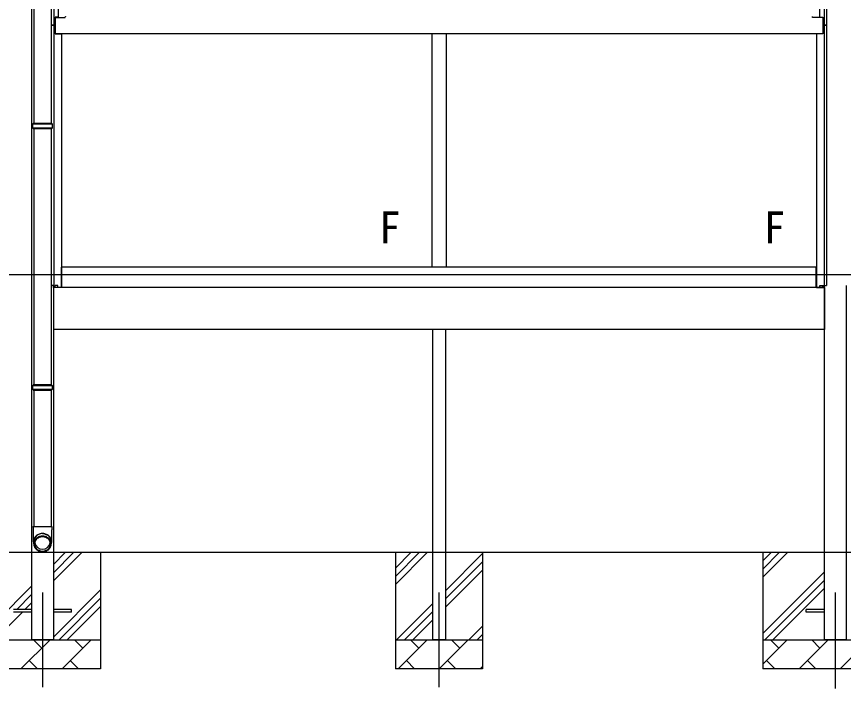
# Model space of a CAD drawing. Units: millimetres, scale not verified. Extents: x -8750 to 8750, y -13000 to 12944.
# Drawn here: x -2866 to -18, y -9117 to -6805 of the extents above; entities that cross this region are included whole.
import ezdxf
from ezdxf.enums import TextEntityAlignment as Align

# ---------------------------------------------------------------- set-up
doc = ezdxf.new("R2010")
doc.units = ezdxf.units.MM
doc.header["$LTSCALE"] = 70
for name, color, linetype in [('0-2_USER1', 3, 'Continuous'), ('0-3_YKK_12', 2, 'Continuous'), ('0-4_YKK_A1', 4, 'Continuous')]:
    doc.layers.add(name, color=color, linetype=linetype)
doc.styles.add('ＭＳ ゴシック', font='')
doc.styles.get('ＭＳ ゴシック').set_extended_font_data('MS Gothic')

msp = doc.modelspace()

# ---------------------------------------------------------------- linework, layer by layer
at = {"layer": '0-3_YKK_12'}
for p, q in [((-2776.15, -8786.92), (-2776.15, -9112.08)), ((-1411.15, -8786.92), (-1411.15, -9112.08)), ((-46.15, -8786.92), (-46.15, -9117))]:
    msp.add_line(p, q, dxfattribs=at)
at = {"layer": '0-4_YKK_A1'}
for p, q in [((-2737.35, -5757.5), (-2737.35, -6834.5)), ((-84.95, -5757.5), (-84.95, -6834.5)), ((-76.15, -5757.5), (-76.15, -6834.5)), ((-2722.15, -5787.5), (-2722.15, -6806.9)), ((-100.15, -5787.5), (-100.15, -6806.9)), ((-2806, -6290.12), (-2806, -7172.12)), ((-2746.3, -6290.12), (-2746.3, -7172.12)), ((-2746.15, -6290.12), (-2746.15, -6834.5)), ((-2732.65, -6806.9), (-2732.65, -6864.5)), ((-2732.65, -6807.5), (-2697.65, -6807.5)), ((-2697.65, -6807.5), (-2697.65, -6806)), ((-124.65, -6807.5), (-124.65, -6806)), ((-89.65, -6807.5), (-124.65, -6807.5)), ((-89.65, -6806.9), (-89.65, -6864.5)), ((-2733.18, -6834.5), (-2746.15, -6834.5)), ((-2746.15, -6834.5), (-2733.15, -6834.5)), ((-2746.15, -6834.5), (-2746.15, -7172.12)), ((-2737.35, -6834.5), (-2737.35, -7730.5)), ((-2733.15, -6834.5), (-2733.15, -6864.5)), ((-2733.15, -6844.5), (-2732.65, -6844.5)), ((-89.15, -6844.5), (-89.65, -6844.5)), ((-76.15, -6834.5), (-89.15, -6834.5)), ((-89.15, -6834.5), (-89.15, -6864.5)), ((-89.12, -6834.5), (-76.15, -6834.5)), ((-84.95, -6834.5), (-84.95, -7730.5)), ((-76.15, -6834.5), (-76.15, -7730.5)), ((-2733.15, -6864.5), (-2711.15, -6864.5)), ((-89.65, -6864.5), (-2732.65, -6864.5)), ((-2711.15, -6864.5), (-2711.15, -7736.5)), ((-1436.15, -6864.5), (-1436.15, -7666.5)), ((-1386.15, -6864.5), (-1386.15, -7666.5)), ((-111.15, -6864.5), (-111.15, -7736.5)), ((-89.15, -6864.5), (-111.15, -6864.5)), ((-2809.15, -7174.12), (-2808.15, -7172.12)), ((-2809.15, -7188.12), (-2809.15, -7174.12)), ((-2809.15, -7174.12), (-2743.15, -7174.12)), ((-2744.15, -7172.12), (-2808.15, -7172.12)), ((-2744.15, -7172.12), (-2743.15, -7174.12)), ((-2743.15, -7174.12), (-2743.15, -7188.12)), ((-2808.15, -7190.12), (-2809.15, -7188.12)), ((-2743.15, -7188.12), (-2809.15, -7188.12)), ((-2808.15, -7190.12), (-2744.15, -7190.12)), ((-2806, -7190.12), (-2806, -8072.12)), ((-2746.3, -7190.12), (-2746.3, -8072.12)), ((-2746.15, -7190.12), (-2746.15, -7730.5)), ((-2743.15, -7188.12), (-2744.15, -7190.12)), ((-111.65, -7666.5), (-2710.65, -7666.5)), ((-2710.65, -7736.5), (-2710.65, -7666.5)), ((-1386.15, -7666.5), (-1436.15, -7666.5)), ((-111.65, -7736.5), (-111.65, -7666.5)), ((-7574.9, -7692), (7561.34, -7692)), ((-2734.45, -7730.5), (-2746.15, -7730.5)), ((-2738.65, -7736.5), (-2738.65, -7881.5)), ((-83.65, -7736.5), (-2738.65, -7736.5)), ((-2738.15, -7736.5), (-2738.15, -7730.5)), ((-2711.15, -7736.5), (-2738.15, -7736.5)), ((-2734.45, -7736.5), (-2734.45, -7730.5)), ((-2733.15, -7736.5), (-2733.15, -7730.5)), ((-2723.15, -7730.5), (-2733.15, -7730.5)), ((-2723.15, -7736.5), (-2723.15, -7730.5)), ((-111.65, -7736.5), (-2710.65, -7736.5)), ((-111.15, -7736.5), (-84.15, -7736.5)), ((-99.15, -7736.5), (-99.15, -7730.5)), ((-99.15, -7730.5), (-89.15, -7730.5)), ((-89.15, -7736.5), (-89.15, -7730.5)), ((-87.85, -7736.5), (-87.85, -7730.5)), ((-87.85, -7730.5), (-76.15, -7730.5)), ((-84.15, -7736.5), (-84.15, -7730.5)), ((-83.65, -7736.5), (-83.65, -7881.5)), ((-83.65, -7881.5), (-2738.65, -7881.5)), ((-1433.65, -7881.5), (-1433.65, -8649.5)), ((-1388.65, -7881.5), (-1388.65, -8649.5)), ((-2809.15, -8074.12), (-2808.15, -8072.12)), ((-2809.15, -8088.12), (-2809.15, -8074.12)), ((-2809.15, -8074.12), (-2743.15, -8074.12)), ((-2744.15, -8072.12), (-2808.15, -8072.12)), ((-2744.15, -8072.12), (-2743.15, -8074.12)), ((-2743.15, -8074.12), (-2743.15, -8088.12)), ((-2808.15, -8090.12), (-2809.15, -8088.12)), ((-2743.15, -8088.12), (-2809.15, -8088.12)), ((-2808.15, -8090.12), (-2744.15, -8090.12)), ((-2806, -8090.12), (-2806, -8559.5)), ((-2746.3, -8090.12), (-2746.3, -8559.5)), ((-2743.15, -8088.12), (-2744.15, -8090.12)), ((-2807.85, -8559.5), (-2776.15, -8559.5)), ((-2776.15, -8559.5), (-2744.45, -8559.5)), ((-2805.05, -8619.74), (-2805.05, -8611.97)), ((-2747.25, -8611.97), (-2747.25, -8619.74)), ((7561.34, -8649.5), (-7093.99, -8649.5)), ((-2738.65, -8747.05), (-2641.1, -8649.5)), ((-2738.65, -8718.77), (-2669.38, -8649.5)), ((-2738.65, -8690.48), (-2697.67, -8649.5)), ((-2576.15, -8649.5), (-2576.15, -9049.5)), ((-1561.15, -8649.5), (-1561.15, -9049.5)), ((-1561.15, -8759.55), (-1451.1, -8649.5)), ((-1561.15, -8731.27), (-1479.38, -8649.5)), ((-1561.15, -8702.98), (-1507.67, -8649.5)), ((-1433.65, -8649.5), (-1433.65, -8949.5)), ((-1388.65, -8649.5), (-1388.65, -8949.5)), ((-1388.65, -8780.48), (-1261.15, -8652.98)), ((-1261.15, -8649.5), (-1261.15, -9049.5)), ((-296.15, -8649.5), (-296.15, -9049.5)), ((-296.15, -8734.55), (-211.1, -8649.5)), ((-296.15, -8706.27), (-239.38, -8649.5)), ((-296.15, -8677.98), (-267.67, -8649.5)), ((-1388.65, -8808.77), (-1261.15, -8681.27)), ((-1388.65, -8837.05), (-1261.15, -8709.55)), ((-296.15, -8927.98), (-83.65, -8715.48)), ((-2976.15, -8927.98), (-2813.65, -8765.48)), ((-289.38, -8949.5), (-83.65, -8743.77)), ((-2864.88, -8845), (-2813.65, -8793.77)), ((-2738.65, -8940.48), (-2576.15, -8777.98)), ((-261.1, -8949.5), (-83.65, -8772.05)), ((-2836.6, -8845), (-2813.65, -8822.05)), ((-2719.38, -8949.5), (-2576.15, -8806.27)), ((-1557.67, -8949.5), (-1433.65, -8825.48)), ((-2941.1, -8949.5), (-2845.6, -8854)), ((-2813.65, -8845), (-2876.15, -8845)), ((-2813.65, -8854), (-2876.15, -8854)), ((-2676.15, -8845), (-2738.65, -8845)), ((-2676.15, -8854), (-2738.65, -8854)), ((-2691.1, -8949.5), (-2576.15, -8834.55)), ((-2676.15, -8854), (-2676.15, -8845)), ((-1529.38, -8949.5), (-1433.65, -8853.77)), ((-146.15, -8854), (-146.15, -8845)), ((-83.65, -8845), (-146.15, -8845)), ((-83.65, -8854), (-146.15, -8854)), ((-1501.1, -8949.5), (-1433.65, -8882.05)), ((-1307.67, -8949.5), (-1261.15, -8902.98)), ((-1279.38, -8949.5), (-1261.15, -8931.27)), ((-2976.15, -8949.5), (-2576.15, -8949.5)), ((-2850.41, -9049.5), (-2750.41, -8949.5)), ((-2778.97, -8978.05), (-2807.52, -8949.5)), ((-2708.99, -9049.5), (-2608.99, -8949.5)), ((-2637.55, -8978.05), (-2666.1, -8949.5)), ((-1561.15, -8949.5), (-1261.15, -8949.5)), ((-1551.84, -9049.5), (-1451.84, -8949.5)), ((-1480.39, -8978.05), (-1508.94, -8949.5)), ((-1388.65, -8949.5), (-1433.65, -8949.5)), ((-1410.41, -9049.5), (-1310.41, -8949.5)), ((-1338.97, -8978.05), (-1367.52, -8949.5)), ((-296.15, -8949.5), (203.85, -8949.5)), ((-296.15, -9033.81), (-211.84, -8949.5)), ((-240.39, -8978.05), (-268.94, -8949.5)), ((-170.41, -9049.5), (-70.41, -8949.5)), ((-98.97, -8978.05), (-127.52, -8949.5)), ((-8.65, -8949.5), (-83.65, -8949.5)), ((-28.99, -9049.5), (71.01, -8949.5)), ((-2821.86, -9020.95), (-2793.31, -9049.5)), ((-2680.44, -9020.95), (-2651.89, -9049.5)), ((-1523.28, -9020.95), (-1494.73, -9049.5)), ((-1381.86, -9020.95), (-1353.31, -9049.5)), ((-283.28, -9020.95), (-254.73, -9049.5)), ((-141.86, -9020.95), (-113.31, -9049.5)), ((-2576.15, -9049.5), (-2976.15, -9049.5)), ((-1261.15, -9049.5), (-1561.15, -9049.5)), ((-1268.99, -9049.5), (-1261.15, -9041.66)), ((203.85, -9049.5), (-296.15, -9049.5))]:
    msp.add_line(p, q, dxfattribs=at)
for points in [[(-2813.65, -5746.5), (-2813.65, -8649.5), (-2813.65, -8949.5)], [(-2722.15, -6806.9), (-2733.18, -6806.9), (-2733.18, -6834.5)], [(-100.15, -6806.9), (-89.12, -6806.9), (-89.12, -6834.5)], [(-2738.65, -7730.5), (-2738.65, -8649.5), (-2738.65, -8949.5), (-2813.65, -8949.5)], [(-8.65, -7730.5), (-8.65, -8649.5), (-8.65, -8949.5), (-83.65, -8949.5), (-83.65, -8649.5), (-83.65, -7730.5)], [(-2804.92, -8621.19), (-2805.25, -8620.42), (-2805.7, -8619.08), (-2805.98, -8618), (-2806.22, -8616.95), (-2806.54, -8615.09), (-2806.8, -8612.72), (-2806.97, -8609.93), (-2807.05, -8607.29), (-2807.1, -8604.77), (-2807.15, -8602.18), (-2807.22, -8598.88), (-2807.29, -8594.36), (-2807.36, -8589.82), (-2807.4, -8586.74), (-2807.44, -8583.6), (-2807.48, -8580.48), (-2807.51, -8577.88), (-2807.54, -8575.67), (-2807.58, -8572.99), (-2807.64, -8569.48), (-2807.73, -8564.98), (-2807.85, -8559.5)], [(-2744.45, -8559.5), (-2744.58, -8565.2), (-2744.67, -8569.85), (-2744.73, -8573.44), (-2744.77, -8576.28), (-2744.81, -8579.53), (-2744.85, -8582.9), (-2744.89, -8586.28), (-2744.93, -8589.45), (-2745, -8593.92), (-2745.08, -8598.41), (-2745.14, -8601.85), (-2745.19, -8604.48), (-2745.24, -8607.03), (-2745.32, -8609.7), (-2745.48, -8612.51), (-2745.64, -8614.21), (-2745.84, -8615.64), (-2746.06, -8616.87), (-2746.31, -8617.94), (-2746.63, -8619.2), (-2747.19, -8620.75), (-2747.47, -8621.39)], [(-2805.04, -8620.29), (-2805.2, -8619.76), (-2805.9, -8616.68), (-2806.26, -8613.55), (-2806.26, -8610.4), (-2805.9, -8607.26), (-2805.2, -8604.18), (-2804.16, -8601.19), (-2802.79, -8598.33), (-2801.1, -8595.63), (-2799.13, -8593.12), (-2796.88, -8590.83), (-2794.4, -8588.79), (-2791.69, -8587.02), (-2788.81, -8585.54), (-2785.78, -8584.37), (-2782.63, -8583.53), (-2779.41, -8583.02), (-2776.15, -8582.85)], [(-2802.62, -8630.95), (-2803.73, -8628.07), (-2804.51, -8625.09), (-2804.95, -8622.04), (-2805.04, -8618.97), (-2804.78, -8615.9), (-2804.17, -8612.88), (-2803.22, -8609.95), (-2801.94, -8607.13), (-2800.34, -8604.47), (-2798.46, -8601.99), (-2796.3, -8599.73), (-2793.9, -8597.71), (-2791.28, -8595.96), (-2788.48, -8594.49), (-2785.53, -8593.33), (-2782.47, -8592.5), (-2779.33, -8591.99), (-2776.15, -8591.82)], [(-2802.3, -8624.19), (-2802.66, -8621.23), (-2802.66, -8618.25), (-2802.3, -8615.28), (-2801.58, -8612.38), (-2800.53, -8609.58), (-2799.14, -8606.91), (-2797.45, -8604.42), (-2795.46, -8602.14), (-2793.22, -8600.09), (-2790.74, -8598.31), (-2788.07, -8596.82), (-2785.23, -8595.64), (-2782.27, -8594.78), (-2779.23, -8594.27), (-2776.15, -8594.09)], [(-2776.15, -8591.82), (-2772.97, -8591.99), (-2769.83, -8592.5), (-2766.77, -8593.33), (-2763.82, -8594.49), (-2761.02, -8595.96), (-2758.4, -8597.71), (-2756, -8599.73), (-2753.84, -8601.99), (-2751.96, -8604.47), (-2750.36, -8607.13), (-2749.08, -8609.95), (-2748.13, -8612.88), (-2747.52, -8615.9), (-2747.26, -8618.97), (-2747.35, -8622.04), (-2747.79, -8625.09), (-2748.57, -8628.07), (-2749.68, -8630.95), (-2751.12, -8633.69), (-2752.86, -8636.27), (-2754.89, -8638.64), (-2757.17, -8640.79), (-2759.68, -8642.68), (-2762.4, -8644.29), (-2765.27, -8645.6), (-2768.29, -8646.6), (-2771.39, -8647.27), (-2774.56, -8647.61), (-2777.74, -8647.61), (-2780.91, -8647.27), (-2784.01, -8646.6), (-2787.03, -8645.6), (-2789.9, -8644.29), (-2792.62, -8642.68), (-2795.13, -8640.79), (-2797.41, -8638.64), (-2799.44, -8636.27), (-2801.18, -8633.69), (-2802.62, -8630.95)], [(-2776.15, -8594.09), (-2773.07, -8594.27), (-2770.03, -8594.78), (-2767.07, -8595.64), (-2764.23, -8596.82), (-2761.56, -8598.31), (-2759.08, -8600.09), (-2756.84, -8602.14), (-2754.85, -8604.42), (-2753.16, -8606.91), (-2751.77, -8609.58), (-2750.72, -8612.38), (-2750, -8615.28), (-2749.64, -8618.25), (-2749.64, -8621.23), (-2750, -8624.19), (-2750.72, -8627.09), (-2751.77, -8629.89), (-2753.16, -8632.56), (-2754.85, -8635.05), (-2756.84, -8637.34), (-2759.08, -8639.38), (-2761.56, -8641.16), (-2764.23, -8642.65), (-2767.07, -8643.84), (-2770.03, -8644.69), (-2773.07, -8645.21), (-2776.15, -8645.38), (-2779.23, -8645.21), (-2782.27, -8644.69), (-2785.23, -8643.84), (-2788.07, -8642.65), (-2790.74, -8641.16), (-2793.22, -8639.38), (-2795.46, -8637.34), (-2797.45, -8635.05), (-2799.14, -8632.56), (-2800.53, -8629.89), (-2801.58, -8627.09), (-2802.3, -8624.19)], [(-2776.15, -8582.85), (-2772.89, -8583.02), (-2769.67, -8583.53), (-2766.52, -8584.37), (-2763.49, -8585.54), (-2760.61, -8587.02), (-2757.9, -8588.79), (-2755.42, -8590.83), (-2753.17, -8593.12), (-2751.2, -8595.63), (-2749.51, -8598.33), (-2748.14, -8601.19), (-2747.1, -8604.18), (-2746.4, -8607.26), (-2746.04, -8610.4), (-2746.04, -8613.55), (-2746.4, -8616.68), (-2747.1, -8619.76), (-2747.26, -8620.29)], [(-2776.15, -8584.06), (-2772.97, -8584.23), (-2769.83, -8584.73), (-2766.77, -8585.57), (-2763.82, -8586.73), (-2761.02, -8588.19), (-2758.4, -8589.94), (-2756, -8591.96), (-2753.84, -8594.23), (-2751.96, -8596.7), (-2750.36, -8599.37), (-2749.08, -8602.18), (-2748.13, -8605.12), (-2747.52, -8608.14), (-2747.26, -8611.2), (-2747.25, -8611.97)]]:
    msp.add_lwpolyline(points, dxfattribs=at)
for centre, radius, start, end in [((-2692.65, -6806), 5, 162.54257, 180), ((-129.65, -6806), 5, 0, 17.45738), ((-2776.63, -8612.48), 28.43, 89.04235, 178.97171), ((-2776.54, -8611.39), 26.23, 189.80612, 270.85893), ((-2775.78, -8611.36), 26.26, 269.19067, 350.14429)]:
    msp.add_arc(centre, radius, start, end, dxfattribs=at)

# ---------------------------------------------------------------- texts
at = {"layer": '0-2_USER1', "style": 'ＭＳ ゴシック'}
for p in [(-1618.18, -7618.32), (-293.68, -7618.32)]:
    msp.add_text('F', height=110, dxfattribs=at).set_placement(p, align=Align.BOTTOM_LEFT)

doc.saveas('drawing.dxf')
